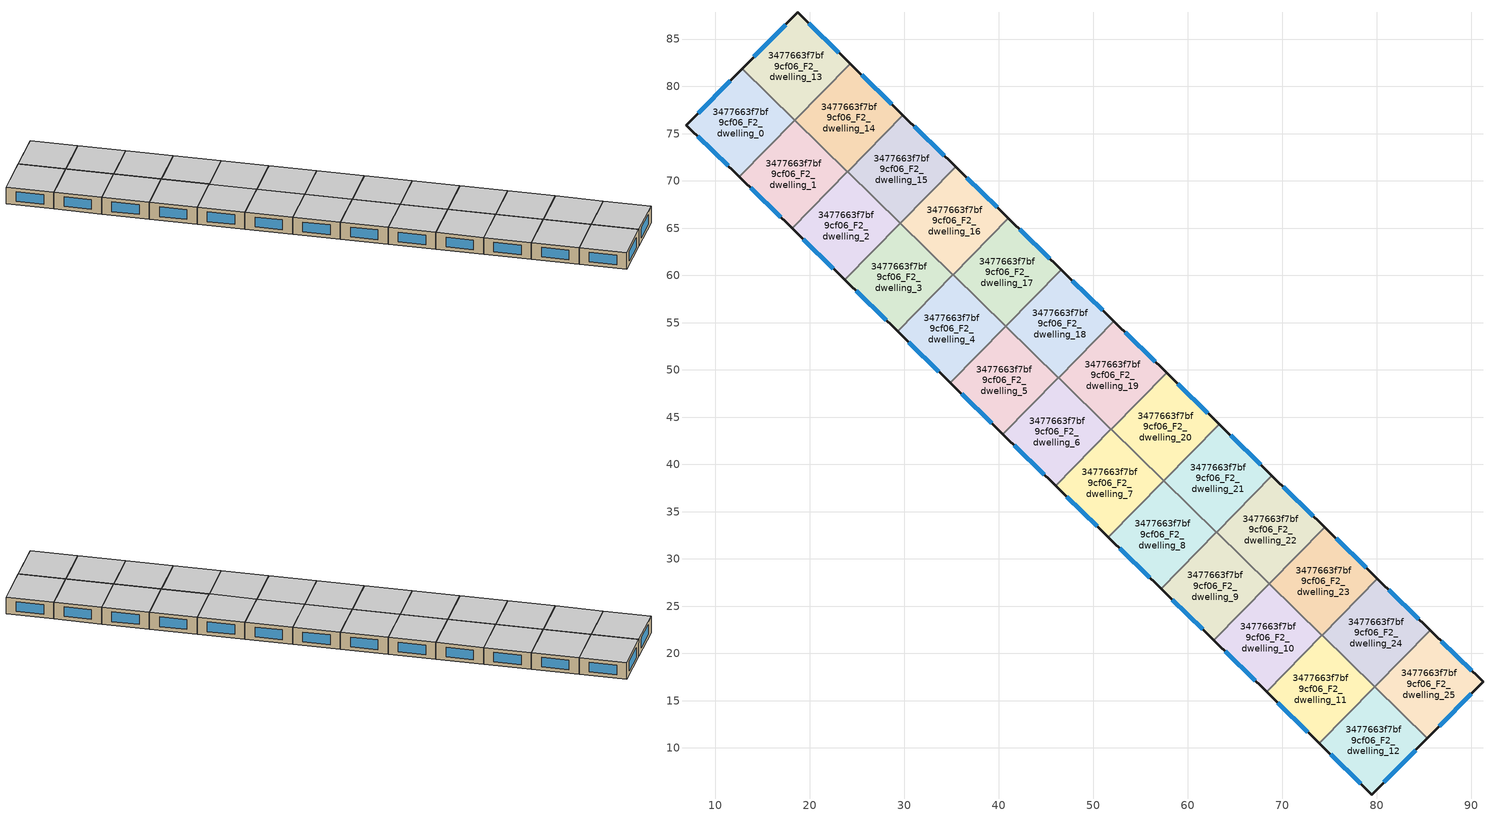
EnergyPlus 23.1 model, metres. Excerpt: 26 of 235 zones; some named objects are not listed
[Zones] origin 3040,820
3477663f7bf9cf06_F2_dwelling_0
 floor to 3477663f7bf9cf06_F1_dwelling_0 (EU_floor_Construction): 18.42,76.42 12.57,70.42 6.98,75.88 12.86,81.85 z6
 wall outside (EU_wall_Construction): 12.86,81.85 6.98,75.88 12.57,70.42 z6:9
 wall to 3477663f7bf9cf06_F2_dwelling_1 (EU_wall_Construction): 12.57,70.42 18.42,76.42 z6:9
 wall to 3477663f7bf9cf06_F2_dwelling_13 (EU_wall_Construction): 18.42,76.42 12.86,81.85 z6:9
 window (EU_Window_Construction): 8.18,74.71 11.37,71.59 / 11.6,80.57 8.24,77.16 z6.64:8.36
 ceiling to 3477663f7bf9cf06_F3_dwelling_0 (EU_floor_Construction): 12.57,70.42 18.42,76.42 12.86,81.85 6.98,75.88 z9
3477663f7bf9cf06_F2_dwelling_1
 floor to 3477663f7bf9cf06_F1_dwelling_1 (EU_floor_Construction): 24,70.97 18.15,64.97 12.57,70.42 18.42,76.42 z6
 wall outside (EU_wall_Construction): 12.57,70.42 18.15,64.97 z6:9
 wall to 3477663f7bf9cf06_F2_dwelling_2 (EU_wall_Construction): 18.15,64.97 24,70.97 z6:9
 wall to 3477663f7bf9cf06_F2_dwelling_14 (EU_wall_Construction): 24,70.97 18.45,76.39 z6:9
 wall to 3477663f7bf9cf06_F2_dwelling_13 (EU_wall_Construction): 18.45,76.39 18.42,76.42 z6:9
 window (EU_Window_Construction): 13.76,69.26 16.95,66.14 z6.64:8.36
 ceiling to 3477663f7bf9cf06_F3_dwelling_1 (EU_floor_Construction): 18.15,64.97 24,70.97 18.42,76.42 12.57,70.42 z9
3477663f7bf9cf06_F2_dwelling_10
 floor to 3477663f7bf9cf06_F1_dwelling_10 (EU_floor_Construction): 74.21,21.94 68.35,15.95 62.77,21.4 68.63,27.39 z6
 wall outside (EU_wall_Construction): 62.77,21.4 68.35,15.95 z6:9
 wall to 3477663f7bf9cf06_F2_dwelling_11 (EU_wall_Construction): 68.35,15.95 74.21,21.94 z6:9
 wall to 3477663f7bf9cf06_F2_dwelling_9 (EU_wall_Construction): 68.63,27.39 62.77,21.4 z6:9
 wall to 3477663f7bf9cf06_F2_dwelling_23 (EU_wall_Construction): 74.21,21.94 68.65,27.37 z6:9
 wall to 3477663f7bf9cf06_F2_dwelling_22 (EU_wall_Construction): 68.65,27.37 68.63,27.39 z6:9
 window (EU_Window_Construction): 63.97,20.23 67.16,17.11 z6.64:8.36
 ceiling to 3477663f7bf9cf06_F3_dwelling_10 (EU_floor_Construction): 68.35,15.95 74.21,21.94 68.63,27.39 62.77,21.4 z9
3477663f7bf9cf06_F2_dwelling_11
 floor to 3477663f7bf9cf06_F1_dwelling_11 (EU_floor_Construction): 79.78,16.5 73.93,10.5 68.35,15.95 74.21,21.94 z6
 wall outside (EU_wall_Construction): 68.35,15.95 73.93,10.5 z6:9
 wall to 3477663f7bf9cf06_F2_dwelling_12 (EU_wall_Construction): 73.93,10.5 79.78,16.5 z6:9
 wall to 3477663f7bf9cf06_F2_dwelling_24 (EU_wall_Construction): 79.78,16.5 74.23,21.92 z6:9
 wall to 3477663f7bf9cf06_F2_dwelling_23 (EU_wall_Construction): 74.23,21.92 74.21,21.94 z6:9
 window (EU_Window_Construction): 69.55,14.78 72.73,11.67 z6.64:8.36
 ceiling to 3477663f7bf9cf06_F3_dwelling_11 (EU_floor_Construction): 73.93,10.5 79.78,16.5 74.21,21.94 68.35,15.95 z9
3477663f7bf9cf06_F2_dwelling_12
 floor to 3477663f7bf9cf06_F1_dwelling_12 (EU_floor_Construction): 85.37,11.04 79.49,5.07 73.93,10.5 79.78,16.5 z6
 wall outside (EU_wall_Construction): 73.93,10.5 79.49,5.07 85.37,11.04 z6:9
 wall to 3477663f7bf9cf06_F2_dwelling_25 (EU_wall_Construction): 85.37,11.04 79.81,16.47 z6:9
 wall to 3477663f7bf9cf06_F2_dwelling_24 (EU_wall_Construction): 79.81,16.47 79.78,16.5 z6:9
 window (EU_Window_Construction): 80.75,6.34 84.11,9.76 / 75.12,9.34 78.3,6.23 z6.64:8.36
 ceiling to 3477663f7bf9cf06_F3_dwelling_12 (EU_floor_Construction): 79.49,5.07 85.37,11.04 79.78,16.5 73.93,10.5 z9
3477663f7bf9cf06_F2_dwelling_13
 floor to 3477663f7bf9cf06_F1_dwelling_13 (EU_floor_Construction): 24.3,82.39 18.45,76.39 12.86,81.85 18.74,87.82 z6
 wall outside (EU_wall_Construction): 24.3,82.39 18.74,87.82 12.86,81.85 z6:9
 wall to 3477663f7bf9cf06_F2_dwelling_14 (EU_wall_Construction): 18.45,76.39 24.3,82.39 z6:9
 window (EU_Window_Construction): 17.48,86.54 14.12,83.13 / 23.11,83.55 19.93,86.66 z6.64:8.36
 ceiling to 3477663f7bf9cf06_F3_dwelling_13 (EU_floor_Construction): 18.45,76.39 24.3,82.39 18.74,87.82 12.86,81.85 z9
3477663f7bf9cf06_F2_dwelling_14
 floor to 3477663f7bf9cf06_F1_dwelling_14 (EU_floor_Construction): 29.88,76.94 24.03,70.95 18.45,76.39 24.3,82.39 z6
 wall outside (EU_wall_Construction): 29.88,76.94 24.3,82.39 z6:9
 wall to 3477663f7bf9cf06_F2_dwelling_15 (EU_wall_Construction): 24.03,70.95 29.88,76.94 z6:9
 wall to 3477663f7bf9cf06_F2_dwelling_2 (EU_wall_Construction): 24,70.97 24.03,70.95 z6:9
 window (EU_Window_Construction): 28.69,78.11 25.5,81.22 z6.64:8.36
 ceiling to 3477663f7bf9cf06_F3_dwelling_14 (EU_floor_Construction): 24.03,70.95 29.88,76.94 24.3,82.39 18.45,76.39 z9
3477663f7bf9cf06_F2_dwelling_15
 floor to 3477663f7bf9cf06_F1_dwelling_15 (EU_floor_Construction): 35.46,71.49 29.6,65.5 24.03,70.95 29.88,76.94 z6
 wall outside (EU_wall_Construction): 35.46,71.49 29.88,76.94 z6:9
 wall to 3477663f7bf9cf06_F2_dwelling_16 (EU_wall_Construction): 29.6,65.5 35.46,71.49 z6:9
 wall to 3477663f7bf9cf06_F2_dwelling_2 (EU_wall_Construction): 24.03,70.95 29.58,65.52 z6:9
 wall to 3477663f7bf9cf06_F2_dwelling_3 (EU_wall_Construction): 29.58,65.52 29.6,65.5 z6:9
 window (EU_Window_Construction): 34.26,72.66 31.08,75.77 z6.64:8.36
 ceiling to 3477663f7bf9cf06_F3_dwelling_15 (EU_floor_Construction): 29.6,65.5 35.46,71.49 29.88,76.94 24.03,70.95 z9
3477663f7bf9cf06_F2_dwelling_16
 floor to 3477663f7bf9cf06_F1_dwelling_16 (EU_floor_Construction): 41.04,66.04 35.18,60.05 29.6,65.5 35.46,71.49 z6
 wall outside (EU_wall_Construction): 41.04,66.04 35.46,71.49 z6:9
 wall to 3477663f7bf9cf06_F2_dwelling_17 (EU_wall_Construction): 35.18,60.05 41.04,66.04 z6:9
 wall to 3477663f7bf9cf06_F2_dwelling_3 (EU_wall_Construction): 29.6,65.5 35.16,60.07 z6:9
 wall to 3477663f7bf9cf06_F2_dwelling_4 (EU_wall_Construction): 35.16,60.07 35.18,60.05 z6:9
 window (EU_Window_Construction): 39.84,67.21 36.65,70.33 z6.64:8.36
 ceiling to 3477663f7bf9cf06_F3_dwelling_16 (EU_floor_Construction): 35.18,60.05 41.04,66.04 35.46,71.49 29.6,65.5 z9
3477663f7bf9cf06_F2_dwelling_17
 floor to 3477663f7bf9cf06_F1_dwelling_17 (EU_floor_Construction): 46.61,60.6 40.76,54.6 35.18,60.05 41.04,66.04 z6
 wall outside (EU_wall_Construction): 46.61,60.6 41.04,66.04 z6:9
 wall to 3477663f7bf9cf06_F2_dwelling_18 (EU_wall_Construction): 40.76,54.6 46.61,60.6 z6:9
 wall to 3477663f7bf9cf06_F2_dwelling_4 (EU_wall_Construction): 35.18,60.05 40.74,54.63 z6:9
 wall to 3477663f7bf9cf06_F2_dwelling_5 (EU_wall_Construction): 40.74,54.63 40.76,54.6 z6:9
 window (EU_Window_Construction): 45.42,61.76 42.23,64.88 z6.64:8.36
 ceiling to 3477663f7bf9cf06_F3_dwelling_17 (EU_floor_Construction): 40.76,54.6 46.61,60.6 41.04,66.04 35.18,60.05 z9
3477663f7bf9cf06_F2_dwelling_18
 floor to 3477663f7bf9cf06_F1_dwelling_18 (EU_floor_Construction): 52.19,55.15 46.34,49.16 40.76,54.6 46.61,60.6 z6
 wall outside (EU_wall_Construction): 52.19,55.15 46.61,60.6 z6:9
 wall to 3477663f7bf9cf06_F2_dwelling_19 (EU_wall_Construction): 46.34,49.16 52.19,55.15 z6:9
 wall to 3477663f7bf9cf06_F2_dwelling_5 (EU_wall_Construction): 40.76,54.6 46.32,49.18 z6:9
 wall to 3477663f7bf9cf06_F2_dwelling_6 (EU_wall_Construction): 46.32,49.18 46.34,49.16 z6:9
 window (EU_Window_Construction): 51,56.32 47.81,59.43 z6.64:8.36
 ceiling to 3477663f7bf9cf06_F3_dwelling_18 (EU_floor_Construction): 46.34,49.16 52.19,55.15 46.61,60.6 40.76,54.6 z9
3477663f7bf9cf06_F2_dwelling_19
 floor to 3477663f7bf9cf06_F1_dwelling_19 (EU_floor_Construction): 57.77,49.7 51.92,43.71 46.34,49.16 52.19,55.15 z6
 wall outside (EU_wall_Construction): 57.77,49.7 52.19,55.15 z6:9
 wall to 3477663f7bf9cf06_F2_dwelling_20 (EU_wall_Construction): 51.92,43.71 57.77,49.7 z6:9
 wall to 3477663f7bf9cf06_F2_dwelling_6 (EU_wall_Construction): 46.34,49.16 51.89,43.73 z6:9
 wall to 3477663f7bf9cf06_F2_dwelling_7 (EU_wall_Construction): 51.89,43.73 51.92,43.71 z6:9
 window (EU_Window_Construction): 56.58,50.87 53.39,53.98 z6.64:8.36
 ceiling to 3477663f7bf9cf06_F3_dwelling_19 (EU_floor_Construction): 51.92,43.71 57.77,49.7 52.19,55.15 46.34,49.16 z9
3477663f7bf9cf06_F2_dwelling_2
 floor to 3477663f7bf9cf06_F1_dwelling_2 (EU_floor_Construction): 29.58,65.52 23.73,59.53 18.15,64.97 24,70.97 z6
 wall outside (EU_wall_Construction): 18.15,64.97 23.73,59.53 z6:9
 wall to 3477663f7bf9cf06_F2_dwelling_3 (EU_wall_Construction): 23.73,59.53 29.58,65.52 z6:9
 window (EU_Window_Construction): 19.34,63.81 22.53,60.69 z6.64:8.36
 ceiling to 3477663f7bf9cf06_F3_dwelling_2 (EU_floor_Construction): 23.73,59.53 29.58,65.52 24,70.97 18.15,64.97 z9
3477663f7bf9cf06_F2_dwelling_20
 floor to 3477663f7bf9cf06_F1_dwelling_20 (EU_floor_Construction): 63.35,44.26 57.5,38.26 51.92,43.71 57.77,49.7 z6
 wall outside (EU_wall_Construction): 63.35,44.26 57.77,49.7 z6:9
 wall to 3477663f7bf9cf06_F2_dwelling_21 (EU_wall_Construction): 57.5,38.26 63.35,44.26 z6:9
 wall to 3477663f7bf9cf06_F2_dwelling_7 (EU_wall_Construction): 51.92,43.71 57.47,38.29 z6:9
 wall to 3477663f7bf9cf06_F2_dwelling_8 (EU_wall_Construction): 57.47,38.29 57.5,38.26 z6:9
 window (EU_Window_Construction): 62.16,45.42 58.97,48.54 z6.64:8.36
 ceiling to 3477663f7bf9cf06_F3_dwelling_20 (EU_floor_Construction): 57.5,38.26 63.35,44.26 57.77,49.7 51.92,43.71 z9
3477663f7bf9cf06_F2_dwelling_21
 floor to 3477663f7bf9cf06_F1_dwelling_21 (EU_floor_Construction): 68.93,38.81 63.07,32.81 57.5,38.26 63.35,44.26 z6
 wall outside (EU_wall_Construction): 68.93,38.81 63.35,44.26 z6:9
 wall to 3477663f7bf9cf06_F2_dwelling_22 (EU_wall_Construction): 63.07,32.81 68.93,38.81 z6:9
 wall to 3477663f7bf9cf06_F2_dwelling_8 (EU_wall_Construction): 57.5,38.26 63.05,32.84 z6:9
 wall to 3477663f7bf9cf06_F2_dwelling_9 (EU_wall_Construction): 63.05,32.84 63.07,32.81 z6:9
 window (EU_Window_Construction): 67.73,39.97 64.54,43.09 z6.64:8.36
 ceiling to 3477663f7bf9cf06_F3_dwelling_21 (EU_floor_Construction): 63.07,32.81 68.93,38.81 63.35,44.26 57.5,38.26 z9
3477663f7bf9cf06_F2_dwelling_22
 floor to 3477663f7bf9cf06_F1_dwelling_22 (EU_floor_Construction): 74.51,33.36 68.65,27.37 63.07,32.81 68.93,38.81 z6
 wall outside (EU_wall_Construction): 74.51,33.36 68.93,38.81 z6:9
 wall to 3477663f7bf9cf06_F2_dwelling_23 (EU_wall_Construction): 68.65,27.37 74.51,33.36 z6:9
 wall to 3477663f7bf9cf06_F2_dwelling_9 (EU_wall_Construction): 63.07,32.81 68.63,27.39 z6:9
 window (EU_Window_Construction): 73.31,34.53 70.12,37.64 z6.64:8.36
 ceiling to 3477663f7bf9cf06_F3_dwelling_22 (EU_floor_Construction): 68.65,27.37 74.51,33.36 68.93,38.81 63.07,32.81 z9
3477663f7bf9cf06_F2_dwelling_23
 floor to 3477663f7bf9cf06_F1_dwelling_23 (EU_floor_Construction): 80.08,27.91 74.23,21.92 68.65,27.37 74.51,33.36 z6
 wall outside (EU_wall_Construction): 80.08,27.91 74.51,33.36 z6:9
 wall to 3477663f7bf9cf06_F2_dwelling_24 (EU_wall_Construction): 74.23,21.92 80.08,27.91 z6:9
 window (EU_Window_Construction): 78.89,29.08 75.7,32.19 z6.64:8.36
 ceiling to 3477663f7bf9cf06_F3_dwelling_23 (EU_floor_Construction): 74.23,21.92 80.08,27.91 74.51,33.36 68.65,27.37 z9
3477663f7bf9cf06_F2_dwelling_24
 floor to 3477663f7bf9cf06_F1_dwelling_24 (EU_floor_Construction): 85.66,22.47 79.81,16.47 74.23,21.92 80.08,27.91 z6
 wall outside (EU_wall_Construction): 85.66,22.47 80.08,27.91 z6:9
 wall to 3477663f7bf9cf06_F2_dwelling_25 (EU_wall_Construction): 79.81,16.47 85.66,22.47 z6:9
 window (EU_Window_Construction): 84.47,23.63 81.28,26.75 z6.64:8.36
 ceiling to 3477663f7bf9cf06_F3_dwelling_24 (EU_floor_Construction): 79.81,16.47 85.66,22.47 80.08,27.91 74.23,21.92 z9
3477663f7bf9cf06_F2_dwelling_25
 floor to 3477663f7bf9cf06_F1_dwelling_25 (EU_floor_Construction): 91.25,17.01 85.37,11.04 79.81,16.47 85.66,22.47 z6
 wall outside (EU_wall_Construction): 85.37,11.04 91.25,17.01 85.66,22.47 z6:9
 window (EU_Window_Construction): 86.63,12.32 89.99,15.73 / 90.06,18.18 86.86,21.3 z6.64:8.36
 ceiling to 3477663f7bf9cf06_F3_dwelling_25 (EU_floor_Construction): 85.37,11.04 91.25,17.01 85.66,22.47 79.81,16.47 z9
3477663f7bf9cf06_F2_dwelling_3
 floor to 3477663f7bf9cf06_F1_dwelling_3 (EU_floor_Construction): 35.16,60.08 29.3,54.08 23.73,59.53 29.58,65.52 z6
 wall outside (EU_wall_Construction): 23.73,59.53 29.3,54.08 z6:9
 wall to 3477663f7bf9cf06_F2_dwelling_4 (EU_wall_Construction): 29.3,54.08 35.16,60.08 z6:9
 window (EU_Window_Construction): 24.92,58.36 28.11,55.25 z6.64:8.36
 ceiling to 3477663f7bf9cf06_F3_dwelling_3 (EU_floor_Construction): 29.3,54.08 35.16,60.08 29.58,65.52 23.73,59.53 z9
3477663f7bf9cf06_F2_dwelling_4
 floor to 3477663f7bf9cf06_F1_dwelling_4 (EU_floor_Construction): 40.74,54.63 34.88,48.63 29.3,54.08 35.16,60.08 z6
 wall outside (EU_wall_Construction): 29.3,54.08 34.88,48.63 z6:9
 wall to 3477663f7bf9cf06_F2_dwelling_5 (EU_wall_Construction): 34.88,48.63 40.74,54.63 z6:9
 window (EU_Window_Construction): 30.5,52.91 33.69,49.8 z6.64:8.36
 ceiling to 3477663f7bf9cf06_F3_dwelling_4 (EU_floor_Construction): 34.88,48.63 40.74,54.63 35.16,60.08 29.3,54.08 z9
3477663f7bf9cf06_F2_dwelling_5
 floor to 3477663f7bf9cf06_F1_dwelling_5 (EU_floor_Construction): 46.32,49.18 40.46,43.18 34.88,48.63 40.74,54.63 z6
 wall outside (EU_wall_Construction): 34.88,48.63 40.46,43.18 z6:9
 wall to 3477663f7bf9cf06_F2_dwelling_6 (EU_wall_Construction): 40.46,43.18 46.32,49.18 z6:9
 window (EU_Window_Construction): 36.08,47.47 39.27,44.35 z6.64:8.36
 ceiling to 3477663f7bf9cf06_F3_dwelling_5 (EU_floor_Construction): 40.46,43.18 46.32,49.18 40.74,54.63 34.88,48.63 z9
3477663f7bf9cf06_F2_dwelling_6
 floor to 3477663f7bf9cf06_F1_dwelling_6 (EU_floor_Construction): 51.89,43.73 46.04,37.74 40.46,43.18 46.32,49.18 z6
 wall outside (EU_wall_Construction): 40.46,43.18 46.04,37.74 z6:9
 wall to 3477663f7bf9cf06_F2_dwelling_7 (EU_wall_Construction): 46.04,37.74 51.89,43.73 z6:9
 window (EU_Window_Construction): 41.65,42.02 44.84,38.9 z6.64:8.36
 ceiling to 3477663f7bf9cf06_F3_dwelling_6 (EU_floor_Construction): 46.04,37.74 51.89,43.73 46.32,49.18 40.46,43.18 z9
3477663f7bf9cf06_F2_dwelling_7
 floor to 3477663f7bf9cf06_F1_dwelling_7 (EU_floor_Construction): 57.47,38.29 51.62,32.29 46.04,37.74 51.89,43.73 z6
 wall outside (EU_wall_Construction): 46.04,37.74 51.62,32.29 z6:9
 wall to 3477663f7bf9cf06_F2_dwelling_8 (EU_wall_Construction): 51.62,32.29 57.47,38.29 z6:9
 window (EU_Window_Construction): 47.23,36.57 50.42,33.46 z6.64:8.36
 ceiling to 3477663f7bf9cf06_F3_dwelling_7 (EU_floor_Construction): 51.62,32.29 57.47,38.29 51.89,43.73 46.04,37.74 z9
3477663f7bf9cf06_F2_dwelling_8
 floor to 3477663f7bf9cf06_F1_dwelling_8 (EU_floor_Construction): 63.05,32.84 57.2,26.84 51.62,32.29 57.47,38.29 z6
 wall outside (EU_wall_Construction): 51.62,32.29 57.2,26.84 z6:9
 wall to 3477663f7bf9cf06_F2_dwelling_9 (EU_wall_Construction): 57.2,26.84 63.05,32.84 z6:9
 window (EU_Window_Construction): 52.81,31.12 56,28.01 z6.64:8.36
 ceiling to 3477663f7bf9cf06_F3_dwelling_8 (EU_floor_Construction): 57.2,26.84 63.05,32.84 57.47,38.29 51.62,32.29 z9
3477663f7bf9cf06_F2_dwelling_9
 floor to 3477663f7bf9cf06_F1_dwelling_9 (EU_floor_Construction): 68.63,27.39 62.77,21.4 57.2,26.84 63.05,32.84 z6
 wall outside (EU_wall_Construction): 57.2,26.84 62.77,21.4 z6:9
 window (EU_Window_Construction): 58.39,25.68 61.58,22.56 z6.64:8.36
 ceiling to 3477663f7bf9cf06_F3_dwelling_9 (EU_floor_Construction): 62.77,21.4 68.63,27.39 63.05,32.84 57.2,26.84 z9
[Building]
EU S2 Campaign: North Axis=0; Terrain=City; Solar Distribution=FullExterior
[Site:Location]
Yerevan-Zvartnots.Intl.AP: Latitude=40.15; Longitude=44.383; Time Zone=4; Elevation=854
[SizingPeriod:WeatherFileDays]
AnnualSizingPeriod: Begin Month=1; Begin Day of Month=1; End Month=12; End Day of Month=31; Day of Week for Start Day=Monday; Use Weather File Daylight Saving Period=No; Use Weather File Rain and Snow Indicators=No
[MATERIAL]
EU_InternalMass_Material: Roughness=MediumRough; Thickness=0.1; Conductivity=1; Density=1800; Specific Heat=900; Thermal Absorptance=0.9; Solar Absorptance=0.7; Visible Absorptance=0.7
[MATERIAL:NOMASS] Roughness=MediumRough; Thermal Absorptance=0.9; Solar Absorptance=0.7; Visible Absorptance=0.7
Name | Thermal Resistance
EU_wall_NoMass | 1.05043
EU_floor_NoMass | 0.478065
[WINDOWMATERIAL:SIMPLEGLAZINGSYSTEM]
EU_Window_SimpleGlazing: UFactor=2.5566; Solar Heat Gain Coefficient=0.75; Visible Transmittance=0.75
[CONSTRUCTION]
EU_wall_Construction: EU_wall_NoMass
EU_floor_Construction: EU_floor_NoMass
EU_Window_Construction: EU_Window_SimpleGlazing
EU_InternalMass_Construction: EU_InternalMass_Material
[ZONE] Type=1; Multiplier=1; Ceiling Height=autocalculate; Floor Area=autocalculate; Part of Total Floor Area=Yes
Name | Volume
3477663f7bf9cf06_F2_dwelling_0 | 195.994
3477663f7bf9cf06_F2_dwelling_1; 3477663f7bf9cf06_F2_dwelling_14; 3477663f7bf9cf06_F2_dwelling_16; 3477663f7bf9cf06_F2_dwelling_17; 3477663f7bf9cf06_F2_dwelling_19; 3477663f7bf9cf06_F2_dwelling_20; 3477663f7bf9cf06_F2_dwelling_21; 3477663f7bf9cf06_F2_dwelling_22; 3477663f7bf9cf06_F2_dwelling_23; 3477663f7bf9cf06_F2_dwelling_24; 3477663f7bf9cf06_F2_dwelling_3; 3477663f7bf9cf06_F2_dwelling_9 | 195.981
3477663f7bf9cf06_F2_dwelling_10; 3477663f7bf9cf06_F2_dwelling_11; 3477663f7bf9cf06_F2_dwelling_6; 3477663f7bf9cf06_F2_dwelling_7 | 195.998
3477663f7bf9cf06_F2_dwelling_12 | 195.992
3477663f7bf9cf06_F2_dwelling_13 | 195.993
3477663f7bf9cf06_F2_dwelling_15 | 195.964
3477663f7bf9cf06_F2_dwelling_18 | 195.999
3477663f7bf9cf06_F2_dwelling_2; 3477663f7bf9cf06_F2_dwelling_8 | 195.98
3477663f7bf9cf06_F2_dwelling_25 | 195.976
3477663f7bf9cf06_F2_dwelling_4 | 196.016
3477663f7bf9cf06_F2_dwelling_5 | 195.997
[INTERNALMASS] Construction=EU_InternalMass_Construction
Name | Zone or ZoneList | Surface Area
3477663f7bf9cf06_F2_dwelling_0_EU_InternalMass | 3477663f7bf9cf06_F2_dwelling_0 | 65.3311
3477663f7bf9cf06_F2_dwelling_1_EU_InternalMass | 3477663f7bf9cf06_F2_dwelling_1 | 65.327
3477663f7bf9cf06_F2_dwelling_2_EU_InternalMass | 3477663f7bf9cf06_F2_dwelling_2 | 65.3268
3477663f7bf9cf06_F2_dwelling_3_EU_InternalMass | 3477663f7bf9cf06_F2_dwelling_3 | 65.3268
3477663f7bf9cf06_F2_dwelling_4_EU_InternalMass | 3477663f7bf9cf06_F2_dwelling_4 | 65.3384
3477663f7bf9cf06_F2_dwelling_5_EU_InternalMass | 3477663f7bf9cf06_F2_dwelling_5 | 65.3323
3477663f7bf9cf06_F2_dwelling_6_EU_InternalMass | 3477663f7bf9cf06_F2_dwelling_6 | 65.3326
3477663f7bf9cf06_F2_dwelling_7_EU_InternalMass | 3477663f7bf9cf06_F2_dwelling_7 | 65.3327
3477663f7bf9cf06_F2_dwelling_8_EU_InternalMass | 3477663f7bf9cf06_F2_dwelling_8 | 65.3268
3477663f7bf9cf06_F2_dwelling_9_EU_InternalMass | 3477663f7bf9cf06_F2_dwelling_9 | 65.3268
3477663f7bf9cf06_F2_dwelling_10_EU_InternalMass | 3477663f7bf9cf06_F2_dwelling_10 | 65.3327
3477663f7bf9cf06_F2_dwelling_11_EU_InternalMass | 3477663f7bf9cf06_F2_dwelling_11 | 65.3326
3477663f7bf9cf06_F2_dwelling_12_EU_InternalMass | 3477663f7bf9cf06_F2_dwelling_12 | 65.3307
3477663f7bf9cf06_F2_dwelling_13_EU_InternalMass | 3477663f7bf9cf06_F2_dwelling_13 | 65.3311
3477663f7bf9cf06_F2_dwelling_14_EU_InternalMass | 3477663f7bf9cf06_F2_dwelling_14 | 65.327
3477663f7bf9cf06_F2_dwelling_15_EU_InternalMass | 3477663f7bf9cf06_F2_dwelling_15 | 65.3213
3477663f7bf9cf06_F2_dwelling_16_EU_InternalMass | 3477663f7bf9cf06_F2_dwelling_16 | 65.327
3477663f7bf9cf06_F2_dwelling_17_EU_InternalMass | 3477663f7bf9cf06_F2_dwelling_17 | 65.3268
3477663f7bf9cf06_F2_dwelling_18_EU_InternalMass | 3477663f7bf9cf06_F2_dwelling_18 | 65.333
3477663f7bf9cf06_F2_dwelling_19_EU_InternalMass | 3477663f7bf9cf06_F2_dwelling_19 | 65.327
3477663f7bf9cf06_F2_dwelling_20_EU_InternalMass | 3477663f7bf9cf06_F2_dwelling_20 | 65.3268
3477663f7bf9cf06_F2_dwelling_21_EU_InternalMass | 3477663f7bf9cf06_F2_dwelling_21 | 65.327
3477663f7bf9cf06_F2_dwelling_22_EU_InternalMass | 3477663f7bf9cf06_F2_dwelling_22 | 65.327
3477663f7bf9cf06_F2_dwelling_23_EU_InternalMass | 3477663f7bf9cf06_F2_dwelling_23 | 65.3268
3477663f7bf9cf06_F2_dwelling_24_EU_InternalMass | 3477663f7bf9cf06_F2_dwelling_24 | 65.327
3477663f7bf9cf06_F2_dwelling_25_EU_InternalMass | 3477663f7bf9cf06_F2_dwelling_25 | 65.3254
[OTHEREQUIPMENT] Fuel Type=Electricity; Design Level Calculation Method=Watts/Area; Power per Zone Floor Area=1; Fraction Latent=0; Fraction Radiant=0; Fraction Lost=0; Carbon Dioxide Generation Rate=0; EndUse Subcategory=EU_Step8_InternalGains
Name | Zone or ZoneList or Space or SpaceList | Schedule
EU_Step8_InternalGain_3477663f7bf9cf06_F2_dwelling_0_f000 | 3477663f7bf9cf06_F2_dwelling_0 | EU_Step8_GainSchedule_3477663f7bf9cf06_F2_dwelling_0_f000
EU_Step8_InternalGain_3477663f7bf9cf06_F2_dwelling_1_f000 | 3477663f7bf9cf06_F2_dwelling_1 | EU_Step8_GainSchedule_3477663f7bf9cf06_F2_dwelling_1_f000
EU_Step8_InternalGain_3477663f7bf9cf06_F2_dwelling_2_f000 | 3477663f7bf9cf06_F2_dwelling_2 | EU_Step8_GainSchedule_3477663f7bf9cf06_F2_dwelling_2_f000
EU_Step8_InternalGain_3477663f7bf9cf06_F2_dwelling_3_f000 | 3477663f7bf9cf06_F2_dwelling_3 | EU_Step8_GainSchedule_3477663f7bf9cf06_F2_dwelling_3_f000
EU_Step8_InternalGain_3477663f7bf9cf06_F2_dwelling_4_f000 | 3477663f7bf9cf06_F2_dwelling_4 | EU_Step8_GainSchedule_3477663f7bf9cf06_F2_dwelling_4_f000
EU_Step8_InternalGain_3477663f7bf9cf06_F2_dwelling_5_f000 | 3477663f7bf9cf06_F2_dwelling_5 | EU_Step8_GainSchedule_3477663f7bf9cf06_F2_dwelling_5_f000
EU_Step8_InternalGain_3477663f7bf9cf06_F2_dwelling_6_f000 | 3477663f7bf9cf06_F2_dwelling_6 | EU_Step8_GainSchedule_3477663f7bf9cf06_F2_dwelling_6_f000
EU_Step8_InternalGain_3477663f7bf9cf06_F2_dwelling_7_f000 | 3477663f7bf9cf06_F2_dwelling_7 | EU_Step8_GainSchedule_3477663f7bf9cf06_F2_dwelling_7_f000
EU_Step8_InternalGain_3477663f7bf9cf06_F2_dwelling_8_f000 | 3477663f7bf9cf06_F2_dwelling_8 | EU_Step8_GainSchedule_3477663f7bf9cf06_F2_dwelling_8_f000
EU_Step8_InternalGain_3477663f7bf9cf06_F2_dwelling_9_f000 | 3477663f7bf9cf06_F2_dwelling_9 | EU_Step8_GainSchedule_3477663f7bf9cf06_F2_dwelling_9_f000
EU_Step8_InternalGain_3477663f7bf9cf06_F2_dwelling_10_f000 | 3477663f7bf9cf06_F2_dwelling_10 | EU_Step8_GainSchedule_3477663f7bf9cf06_F2_dwelling_10_f000
EU_Step8_InternalGain_3477663f7bf9cf06_F2_dwelling_11_f000 | 3477663f7bf9cf06_F2_dwelling_11 | EU_Step8_GainSchedule_3477663f7bf9cf06_F2_dwelling_11_f000
EU_Step8_InternalGain_3477663f7bf9cf06_F2_dwelling_12_f000 | 3477663f7bf9cf06_F2_dwelling_12 | EU_Step8_GainSchedule_3477663f7bf9cf06_F2_dwelling_12_f000
EU_Step8_InternalGain_3477663f7bf9cf06_F2_dwelling_13_f000 | 3477663f7bf9cf06_F2_dwelling_13 | EU_Step8_GainSchedule_3477663f7bf9cf06_F2_dwelling_13_f000
EU_Step8_InternalGain_3477663f7bf9cf06_F2_dwelling_14_f000 | 3477663f7bf9cf06_F2_dwelling_14 | EU_Step8_GainSchedule_3477663f7bf9cf06_F2_dwelling_14_f000
EU_Step8_InternalGain_3477663f7bf9cf06_F2_dwelling_15_f000 | 3477663f7bf9cf06_F2_dwelling_15 | EU_Step8_GainSchedule_3477663f7bf9cf06_F2_dwelling_15_f000
EU_Step8_InternalGain_3477663f7bf9cf06_F2_dwelling_16_f000 | 3477663f7bf9cf06_F2_dwelling_16 | EU_Step8_GainSchedule_3477663f7bf9cf06_F2_dwelling_16_f000
EU_Step8_InternalGain_3477663f7bf9cf06_F2_dwelling_17_f000 | 3477663f7bf9cf06_F2_dwelling_17 | EU_Step8_GainSchedule_3477663f7bf9cf06_F2_dwelling_17_f000
EU_Step8_InternalGain_3477663f7bf9cf06_F2_dwelling_18_f000 | 3477663f7bf9cf06_F2_dwelling_18 | EU_Step8_GainSchedule_3477663f7bf9cf06_F2_dwelling_18_f000
EU_Step8_InternalGain_3477663f7bf9cf06_F2_dwelling_19_f000 | 3477663f7bf9cf06_F2_dwelling_19 | EU_Step8_GainSchedule_3477663f7bf9cf06_F2_dwelling_19_f000
EU_Step8_InternalGain_3477663f7bf9cf06_F2_dwelling_20_f000 | 3477663f7bf9cf06_F2_dwelling_20 | EU_Step8_GainSchedule_3477663f7bf9cf06_F2_dwelling_20_f000
EU_Step8_InternalGain_3477663f7bf9cf06_F2_dwelling_21_f000 | 3477663f7bf9cf06_F2_dwelling_21 | EU_Step8_GainSchedule_3477663f7bf9cf06_F2_dwelling_21_f000
EU_Step8_InternalGain_3477663f7bf9cf06_F2_dwelling_22_f000 | 3477663f7bf9cf06_F2_dwelling_22 | EU_Step8_GainSchedule_3477663f7bf9cf06_F2_dwelling_22_f000
EU_Step8_InternalGain_3477663f7bf9cf06_F2_dwelling_23_f000 | 3477663f7bf9cf06_F2_dwelling_23 | EU_Step8_GainSchedule_3477663f7bf9cf06_F2_dwelling_23_f000
EU_Step8_InternalGain_3477663f7bf9cf06_F2_dwelling_24_f000 | 3477663f7bf9cf06_F2_dwelling_24 | EU_Step8_GainSchedule_3477663f7bf9cf06_F2_dwelling_24_f000
EU_Step8_InternalGain_3477663f7bf9cf06_F2_dwelling_25_f000 | 3477663f7bf9cf06_F2_dwelling_25 | EU_Step8_GainSchedule_3477663f7bf9cf06_F2_dwelling_25_f000
[ZONEVENTILATION:DESIGNFLOWRATE] Schedule=EU_AlwaysOn; Design Flow Rate Calculation Method=AirChanges/Hour; Air Changes per Hour=0.557805; Ventilation Type=Natural; Fan Pressure Rise=0; Fan Total Efficiency=1; Constant Term Coefficient=1; Temperature Term Coefficient=0; Velocity Term Coefficient=0; Velocity Squared Term Coefficient=0; Minimum Indoor Temperature=-100; Maximum Indoor Temperature=100; Delta Temperature=-100; Minimum Outdoor Temperature=-100; Maximum Outdoor Temperature=100; Maximum Wind Speed=40
Name | Zone or ZoneList or Space or SpaceList
EU_ConstantAir_3477663f7bf9cf06_F2_dwelling_0 | 3477663f7bf9cf06_F2_dwelling_0
EU_ConstantAir_3477663f7bf9cf06_F2_dwelling_1 | 3477663f7bf9cf06_F2_dwelling_1
EU_ConstantAir_3477663f7bf9cf06_F2_dwelling_2 | 3477663f7bf9cf06_F2_dwelling_2
EU_ConstantAir_3477663f7bf9cf06_F2_dwelling_3 | 3477663f7bf9cf06_F2_dwelling_3
EU_ConstantAir_3477663f7bf9cf06_F2_dwelling_4 | 3477663f7bf9cf06_F2_dwelling_4
EU_ConstantAir_3477663f7bf9cf06_F2_dwelling_5 | 3477663f7bf9cf06_F2_dwelling_5
EU_ConstantAir_3477663f7bf9cf06_F2_dwelling_6 | 3477663f7bf9cf06_F2_dwelling_6
EU_ConstantAir_3477663f7bf9cf06_F2_dwelling_7 | 3477663f7bf9cf06_F2_dwelling_7
EU_ConstantAir_3477663f7bf9cf06_F2_dwelling_8 | 3477663f7bf9cf06_F2_dwelling_8
EU_ConstantAir_3477663f7bf9cf06_F2_dwelling_9 | 3477663f7bf9cf06_F2_dwelling_9
EU_ConstantAir_3477663f7bf9cf06_F2_dwelling_10 | 3477663f7bf9cf06_F2_dwelling_10
EU_ConstantAir_3477663f7bf9cf06_F2_dwelling_11 | 3477663f7bf9cf06_F2_dwelling_11
EU_ConstantAir_3477663f7bf9cf06_F2_dwelling_12 | 3477663f7bf9cf06_F2_dwelling_12
EU_ConstantAir_3477663f7bf9cf06_F2_dwelling_13 | 3477663f7bf9cf06_F2_dwelling_13
EU_ConstantAir_3477663f7bf9cf06_F2_dwelling_14 | 3477663f7bf9cf06_F2_dwelling_14
EU_ConstantAir_3477663f7bf9cf06_F2_dwelling_15 | 3477663f7bf9cf06_F2_dwelling_15
EU_ConstantAir_3477663f7bf9cf06_F2_dwelling_16 | 3477663f7bf9cf06_F2_dwelling_16
EU_ConstantAir_3477663f7bf9cf06_F2_dwelling_17 | 3477663f7bf9cf06_F2_dwelling_17
EU_ConstantAir_3477663f7bf9cf06_F2_dwelling_18 | 3477663f7bf9cf06_F2_dwelling_18
EU_ConstantAir_3477663f7bf9cf06_F2_dwelling_19 | 3477663f7bf9cf06_F2_dwelling_19
EU_ConstantAir_3477663f7bf9cf06_F2_dwelling_20 | 3477663f7bf9cf06_F2_dwelling_20
EU_ConstantAir_3477663f7bf9cf06_F2_dwelling_21 | 3477663f7bf9cf06_F2_dwelling_21
EU_ConstantAir_3477663f7bf9cf06_F2_dwelling_22 | 3477663f7bf9cf06_F2_dwelling_22
EU_ConstantAir_3477663f7bf9cf06_F2_dwelling_23 | 3477663f7bf9cf06_F2_dwelling_23
EU_ConstantAir_3477663f7bf9cf06_F2_dwelling_24 | 3477663f7bf9cf06_F2_dwelling_24
EU_ConstantAir_3477663f7bf9cf06_F2_dwelling_25 | 3477663f7bf9cf06_F2_dwelling_25
[HVACTEMPLATE:THERMOSTAT] Constant Heating Setpoint=20; Constant Cooling Setpoint=50
EU_HeatOnly_3477663f7bf9cf06_F5_dwelling_2; EU_HeatOnly_3477663f7bf9cf06_F5_dwelling_3; EU_HeatOnly_3477663f7bf9cf06_F5_dwelling_4; EU_HeatOnly_3477663f7bf9cf06_F5_dwelling_5; EU_HeatOnly_3477663f7bf9cf06_F5_dwelling_6; EU_HeatOnly_3477663f7bf9cf06_F5_dwelling_7; EU_HeatOnly_3477663f7bf9cf06_F5_dwelling_8; EU_HeatOnly_3477663f7bf9cf06_F5_dwelling_9; EU_HeatOnly_3477663f7bf9cf06_F5_dwelling_10; EU_HeatOnly_3477663f7bf9cf06_F5_dwelling_11; EU_HeatOnly_3477663f7bf9cf06_F5_dwelling_12; EU_HeatOnly_3477663f7bf9cf06_F5_dwelling_13; EU_HeatOnly_3477663f7bf9cf06_F5_dwelling_14; EU_HeatOnly_3477663f7bf9cf06_F5_dwelling_15; EU_HeatOnly_3477663f7bf9cf06_F5_dwelling_16; EU_HeatOnly_3477663f7bf9cf06_F5_dwelling_17; EU_HeatOnly_3477663f7bf9cf06_F5_dwelling_18; EU_HeatOnly_3477663f7bf9cf06_F5_dwelling_19; EU_HeatOnly_3477663f7bf9cf06_F5_dwelling_20; EU_HeatOnly_3477663f7bf9cf06_F5_dwelling_21; EU_HeatOnly_3477663f7bf9cf06_F5_dwelling_22; EU_HeatOnly_3477663f7bf9cf06_F5_dwelling_23; EU_HeatOnly_3477663f7bf9cf06_F5_dwelling_24; EU_HeatOnly_3477663f7bf9cf06_F5_dwelling_25; EU_HeatOnly_3477663f7bf9cf06_F6_dwelling_0; EU_HeatOnly_3477663f7bf9cf06_F6_dwelling_1; EU_HeatOnly_3477663f7bf9cf06_F6_dwelling_2; EU_HeatOnly_3477663f7bf9cf06_F6_dwelling_3; EU_HeatOnly_3477663f7bf9cf06_F6_dwelling_4; EU_HeatOnly_3477663f7bf9cf06_F6_dwelling_5; EU_HeatOnly_3477663f7bf9cf06_F6_dwelling_6; EU_HeatOnly_3477663f7bf9cf06_F6_dwelling_7; EU_HeatOnly_3477663f7bf9cf06_F6_dwelling_8; EU_HeatOnly_3477663f7bf9cf06_F6_dwelling_9; EU_HeatOnly_3477663f7bf9cf06_F6_dwelling_10; EU_HeatOnly_3477663f7bf9cf06_F6_dwelling_11; EU_HeatOnly_3477663f7bf9cf06_F6_dwelling_12; EU_HeatOnly_3477663f7bf9cf06_F6_dwelling_13; EU_HeatOnly_3477663f7bf9cf06_F6_dwelling_14; EU_HeatOnly_3477663f7bf9cf06_F6_dwelling_15; EU_HeatOnly_3477663f7bf9cf06_F6_dwelling_16; EU_HeatOnly_3477663f7bf9cf06_F6_dwelling_17; EU_HeatOnly_3477663f7bf9cf06_F6_dwelling_18; EU_HeatOnly_3477663f7bf9cf06_F6_dwelling_19; EU_HeatOnly_3477663f7bf9cf06_F6_dwelling_20; EU_HeatOnly_3477663f7bf9cf06_F6_dwelling_21; EU_HeatOnly_3477663f7bf9cf06_F6_dwelling_22; EU_HeatOnly_3477663f7bf9cf06_F6_dwelling_23; EU_HeatOnly_3477663f7bf9cf06_F6_dwelling_24; EU_HeatOnly_3477663f7bf9cf06_F6_dwelling_25; EU_HeatOnly_3477663f7bf9cf06_F7_dwelling_0; EU_HeatOnly_3477663f7bf9cf06_F7_dwelling_1; EU_HeatOnly_3477663f7bf9cf06_F7_dwelling_2; EU_HeatOnly_3477663f7bf9cf06_F7_dwelling_3; EU_HeatOnly_3477663f7bf9cf06_F7_dwelling_4; EU_HeatOnly_3477663f7bf9cf06_F7_dwelling_5; EU_HeatOnly_3477663f7bf9cf06_F7_dwelling_6; EU_HeatOnly_3477663f7bf9cf06_F7_dwelling_7; EU_HeatOnly_3477663f7bf9cf06_F7_dwelling_8; EU_HeatOnly_3477663f7bf9cf06_F7_dwelling_9; EU_HeatOnly_3477663f7bf9cf06_F7_dwelling_10; EU_HeatOnly_3477663f7bf9cf06_F7_dwelling_11; EU_HeatOnly_3477663f7bf9cf06_F7_dwelling_12; EU_HeatOnly_3477663f7bf9cf06_F7_dwelling_13; EU_HeatOnly_3477663f7bf9cf06_F7_dwelling_14; EU_HeatOnly_3477663f7bf9cf06_F7_dwelling_15; EU_HeatOnly_3477663f7bf9cf06_F7_dwelling_16; EU_HeatOnly_3477663f7bf9cf06_F7_dwelling_17; EU_HeatOnly_3477663f7bf9cf06_F7_dwelling_18; EU_HeatOnly_3477663f7bf9cf06_F7_dwelling_19; EU_HeatOnly_3477663f7bf9cf06_F7_dwelling_20; EU_HeatOnly_3477663f7bf9cf06_F7_dwelling_21; EU_HeatOnly_3477663f7bf9cf06_F7_dwelling_22; EU_HeatOnly_3477663f7bf9cf06_F7_dwelling_23; EU_HeatOnly_3477663f7bf9cf06_F7_dwelling_24; EU_HeatOnly_3477663f7bf9cf06_F7_dwelling_25; EU_HeatOnly_3477663f7bf9cf06_F8_dwelling_0; EU_HeatOnly_3477663f7bf9cf06_F8_dwelling_1; EU_HeatOnly_3477663f7bf9cf06_F8_dwelling_2; EU_HeatOnly_3477663f7bf9cf06_F8_dwelling_3; EU_HeatOnly_3477663f7bf9cf06_F8_dwelling_4; EU_HeatOnly_3477663f7bf9cf06_F8_dwelling_5; EU_HeatOnly_3477663f7bf9cf06_F8_dwelling_6; EU_HeatOnly_3477663f7bf9cf06_F8_dwelling_7; EU_HeatOnly_3477663f7bf9cf06_F8_dwelling_8; EU_HeatOnly_3477663f7bf9cf06_F8_dwelling_9; EU_HeatOnly_3477663f7bf9cf06_F8_dwelling_10; EU_HeatOnly_3477663f7bf9cf06_F8_dwelling_11; EU_HeatOnly_3477663f7bf9cf06_F8_dwelling_12; EU_HeatOnly_3477663f7bf9cf06_F8_dwelling_13; EU_HeatOnly_3477663f7bf9cf06_F8_dwelling_14; EU_HeatOnly_3477663f7bf9cf06_F8_dwelling_15; EU_HeatOnly_3477663f7bf9cf06_F8_dwelling_16; EU_HeatOnly_3477663f7bf9cf06_F8_dwelling_17; EU_HeatOnly_3477663f7bf9cf06_F8_dwelling_18; EU_HeatOnly_3477663f7bf9cf06_F8_dwelling_19; EU_HeatOnly_3477663f7bf9cf06_F8_dwelling_20; EU_HeatOnly_3477663f7bf9cf06_F8_dwelling_21; EU_HeatOnly_3477663f7bf9cf06_F8_dwelling_22; EU_HeatOnly_3477663f7bf9cf06_F8_dwelling_23; EU_HeatOnly_3477663f7bf9cf06_F8_dwelling_24; EU_HeatOnly_3477663f7bf9cf06_F8_dwelling_25
[HVACTEMPLATE:ZONE:IDEALLOADSAIRSYSTEM] System Availability Schedule=EU_AlwaysOn; Maximum Heating Supply Air Temperature=50; Minimum Cooling Supply Air Temperature=13; Maximum Heating Supply Air Humidity Ratio=0.0156; Minimum Cooling Supply Air Humidity Ratio=0.0077; Heating Limit=NoLimit; Cooling Limit=NoLimit; Heating Availability Schedule=EU_AlwaysOn; Cooling Availability Schedule=EU_CoolingOff; Dehumidification Control Type=ConstantSensibleHeatRatio; Cooling Sensible Heat Ratio=0.7; Dehumidification Setpoint=60; Humidification Control Type=None; Humidification Setpoint=30; Outdoor Air Method=None; Outdoor Air Flow Rate per Person=0.00944; Outdoor Air Flow Rate per Zone Floor Area=0; Outdoor Air Flow Rate per Zone=0; Demand Controlled Ventilation Type=None; Outdoor Air Economizer Type=NoEconomizer; Heat Recovery Type=None; Sensible Heat Recovery Effectiveness=0.7; Latent Heat Recovery Effectiveness=0.65
Name | Template Thermostat
3477663f7bf9cf06_F2_dwelling_0 | EU_HeatOnly_3477663f7bf9cf06_F2_dwelling_0
3477663f7bf9cf06_F2_dwelling_1 | EU_HeatOnly_3477663f7bf9cf06_F2_dwelling_1
3477663f7bf9cf06_F2_dwelling_2 | EU_HeatOnly_3477663f7bf9cf06_F2_dwelling_2
3477663f7bf9cf06_F2_dwelling_3 | EU_HeatOnly_3477663f7bf9cf06_F2_dwelling_3
3477663f7bf9cf06_F2_dwelling_4 | EU_HeatOnly_3477663f7bf9cf06_F2_dwelling_4
3477663f7bf9cf06_F2_dwelling_5 | EU_HeatOnly_3477663f7bf9cf06_F2_dwelling_5
3477663f7bf9cf06_F2_dwelling_6 | EU_HeatOnly_3477663f7bf9cf06_F2_dwelling_6
3477663f7bf9cf06_F2_dwelling_7 | EU_HeatOnly_3477663f7bf9cf06_F2_dwelling_7
3477663f7bf9cf06_F2_dwelling_8 | EU_HeatOnly_3477663f7bf9cf06_F2_dwelling_8
3477663f7bf9cf06_F2_dwelling_9 | EU_HeatOnly_3477663f7bf9cf06_F2_dwelling_9
3477663f7bf9cf06_F2_dwelling_10 | EU_HeatOnly_3477663f7bf9cf06_F2_dwelling_10
3477663f7bf9cf06_F2_dwelling_11 | EU_HeatOnly_3477663f7bf9cf06_F2_dwelling_11
3477663f7bf9cf06_F2_dwelling_12 | EU_HeatOnly_3477663f7bf9cf06_F2_dwelling_12
3477663f7bf9cf06_F2_dwelling_13 | EU_HeatOnly_3477663f7bf9cf06_F2_dwelling_13
3477663f7bf9cf06_F2_dwelling_14 | EU_HeatOnly_3477663f7bf9cf06_F2_dwelling_14
3477663f7bf9cf06_F2_dwelling_15 | EU_HeatOnly_3477663f7bf9cf06_F2_dwelling_15
3477663f7bf9cf06_F2_dwelling_16 | EU_HeatOnly_3477663f7bf9cf06_F2_dwelling_16
3477663f7bf9cf06_F2_dwelling_17 | EU_HeatOnly_3477663f7bf9cf06_F2_dwelling_17
3477663f7bf9cf06_F2_dwelling_18 | EU_HeatOnly_3477663f7bf9cf06_F2_dwelling_18
3477663f7bf9cf06_F2_dwelling_19 | EU_HeatOnly_3477663f7bf9cf06_F2_dwelling_19
3477663f7bf9cf06_F2_dwelling_20 | EU_HeatOnly_3477663f7bf9cf06_F2_dwelling_20
3477663f7bf9cf06_F2_dwelling_21 | EU_HeatOnly_3477663f7bf9cf06_F2_dwelling_21
3477663f7bf9cf06_F2_dwelling_22 | EU_HeatOnly_3477663f7bf9cf06_F2_dwelling_22
3477663f7bf9cf06_F2_dwelling_23 | EU_HeatOnly_3477663f7bf9cf06_F2_dwelling_23
3477663f7bf9cf06_F2_dwelling_24 | EU_HeatOnly_3477663f7bf9cf06_F2_dwelling_24
3477663f7bf9cf06_F2_dwelling_25 | EU_HeatOnly_3477663f7bf9cf06_F2_dwelling_25
[SIZING:ZONE] Zone Cooling Design Supply Air Temperature Input Method=SupplyAirTemperature; Zone Cooling Design Supply Air Temperature=13; Zone Heating Design Supply Air Temperature Input Method=SupplyAirTemperature; Zone Heating Design Supply Air Temperature=50; Zone Cooling Design Supply Air Humidity Ratio=0.008; Zone Heating Design Supply Air Humidity Ratio=0.008; Cooling Design Air Flow Method=DesignDay; Cooling Design Air Flow Rate=0; Cooling Minimum Air Flow per Zone Floor Area=0.000762; Cooling Minimum Air Flow=0; Cooling Minimum Air Flow Fraction=0.2; Heating Design Air Flow Method=DesignDay; Heating Design Air Flow Rate=0; Heating Maximum Air Flow per Zone Floor Area=0.002032; Heating Maximum Air Flow=0.141576; Heating Maximum Air Flow Fraction=0.3; Account for Dedicated Outdoor Air System=No; Dedicated Outdoor Air System Control Strategy=NeutralSupplyAir; Dedicated Outdoor Air Low Setpoint Temperature for Design=autosize; Dedicated Outdoor Air High Setpoint Temperature for Design=autosize; Zone Load Sizing Method=Sensible Load Only No Latent Load; Zone Latent Cooling Design Supply Air Humidity Ratio Input Method=HumidityRatioDifference; Zone Cooling Design Supply Air Humidity Ratio Difference=0.005; Zone Latent Heating Design Supply Air Humidity Ratio Input Method=HumidityRatioDifference; Zone Humidification Design Supply Air Humidity Ratio Difference=0.005
3477663f7bf9cf06_F2_dwelling_0; 3477663f7bf9cf06_F2_dwelling_1; 3477663f7bf9cf06_F2_dwelling_2; 3477663f7bf9cf06_F2_dwelling_3; 3477663f7bf9cf06_F2_dwelling_4; 3477663f7bf9cf06_F2_dwelling_5; 3477663f7bf9cf06_F2_dwelling_6; 3477663f7bf9cf06_F2_dwelling_7; 3477663f7bf9cf06_F2_dwelling_8; 3477663f7bf9cf06_F2_dwelling_9; 3477663f7bf9cf06_F2_dwelling_10; 3477663f7bf9cf06_F2_dwelling_11; 3477663f7bf9cf06_F2_dwelling_12; 3477663f7bf9cf06_F2_dwelling_13; 3477663f7bf9cf06_F2_dwelling_14; 3477663f7bf9cf06_F2_dwelling_15; 3477663f7bf9cf06_F2_dwelling_16; 3477663f7bf9cf06_F2_dwelling_17; 3477663f7bf9cf06_F2_dwelling_18; 3477663f7bf9cf06_F2_dwelling_19; 3477663f7bf9cf06_F2_dwelling_20; 3477663f7bf9cf06_F2_dwelling_21; 3477663f7bf9cf06_F2_dwelling_22; 3477663f7bf9cf06_F2_dwelling_23; 3477663f7bf9cf06_F2_dwelling_24; 3477663f7bf9cf06_F2_dwelling_25
[SCHEDULE:CONSTANT]
Name | Hourly Value
EU_AlwaysOn | 1
EU_CoolingOff | 0
[SCHEDULE:FILE] Column Number=1; Rows to Skip at Top=0; Number of Hours of Data=8760; Column Separator=Comma; Interpolate to Timestep=No; Minutes per Item=60; Adjust Schedule for Daylight Savings=Yes
Name | File
EU_Step8_GainSchedule_3477663f7bf9cf06_F2_dwelling_0_f000 | ../../schedules/3477663f7bf9cf06/3477663f7bf9cf06_F2_dwelling_0_f000_gain.csv
EU_Step8_GainSchedule_3477663f7bf9cf06_F2_dwelling_1_f000 | ../../schedules/3477663f7bf9cf06/3477663f7bf9cf06_F2_dwelling_1_f000_gain.csv
EU_Step8_GainSchedule_3477663f7bf9cf06_F2_dwelling_2_f000 | ../../schedules/3477663f7bf9cf06/3477663f7bf9cf06_F2_dwelling_2_f000_gain.csv
EU_Step8_GainSchedule_3477663f7bf9cf06_F2_dwelling_3_f000 | ../../schedules/3477663f7bf9cf06/3477663f7bf9cf06_F2_dwelling_3_f000_gain.csv
EU_Step8_GainSchedule_3477663f7bf9cf06_F2_dwelling_4_f000 | ../../schedules/3477663f7bf9cf06/3477663f7bf9cf06_F2_dwelling_4_f000_gain.csv
EU_Step8_GainSchedule_3477663f7bf9cf06_F2_dwelling_5_f000 | ../../schedules/3477663f7bf9cf06/3477663f7bf9cf06_F2_dwelling_5_f000_gain.csv
EU_Step8_GainSchedule_3477663f7bf9cf06_F2_dwelling_6_f000 | ../../schedules/3477663f7bf9cf06/3477663f7bf9cf06_F2_dwelling_6_f000_gain.csv
EU_Step8_GainSchedule_3477663f7bf9cf06_F2_dwelling_7_f000 | ../../schedules/3477663f7bf9cf06/3477663f7bf9cf06_F2_dwelling_7_f000_gain.csv
EU_Step8_GainSchedule_3477663f7bf9cf06_F2_dwelling_8_f000 | ../../schedules/3477663f7bf9cf06/3477663f7bf9cf06_F2_dwelling_8_f000_gain.csv
EU_Step8_GainSchedule_3477663f7bf9cf06_F2_dwelling_9_f000 | ../../schedules/3477663f7bf9cf06/3477663f7bf9cf06_F2_dwelling_9_f000_gain.csv
EU_Step8_GainSchedule_3477663f7bf9cf06_F2_dwelling_10_f000 | ../../schedules/3477663f7bf9cf06/3477663f7bf9cf06_F2_dwelling_10_f000_gain.csv
EU_Step8_GainSchedule_3477663f7bf9cf06_F2_dwelling_11_f000 | ../../schedules/3477663f7bf9cf06/3477663f7bf9cf06_F2_dwelling_11_f000_gain.csv
EU_Step8_GainSchedule_3477663f7bf9cf06_F2_dwelling_12_f000 | ../../schedules/3477663f7bf9cf06/3477663f7bf9cf06_F2_dwelling_12_f000_gain.csv
EU_Step8_GainSchedule_3477663f7bf9cf06_F2_dwelling_13_f000 | ../../schedules/3477663f7bf9cf06/3477663f7bf9cf06_F2_dwelling_13_f000_gain.csv
EU_Step8_GainSchedule_3477663f7bf9cf06_F2_dwelling_14_f000 | ../../schedules/3477663f7bf9cf06/3477663f7bf9cf06_F2_dwelling_14_f000_gain.csv
EU_Step8_GainSchedule_3477663f7bf9cf06_F2_dwelling_15_f000 | ../../schedules/3477663f7bf9cf06/3477663f7bf9cf06_F2_dwelling_15_f000_gain.csv
EU_Step8_GainSchedule_3477663f7bf9cf06_F2_dwelling_16_f000 | ../../schedules/3477663f7bf9cf06/3477663f7bf9cf06_F2_dwelling_16_f000_gain.csv
EU_Step8_GainSchedule_3477663f7bf9cf06_F2_dwelling_17_f000 | ../../schedules/3477663f7bf9cf06/3477663f7bf9cf06_F2_dwelling_17_f000_gain.csv
EU_Step8_GainSchedule_3477663f7bf9cf06_F2_dwelling_18_f000 | ../../schedules/3477663f7bf9cf06/3477663f7bf9cf06_F2_dwelling_18_f000_gain.csv
EU_Step8_GainSchedule_3477663f7bf9cf06_F2_dwelling_19_f000 | ../../schedules/3477663f7bf9cf06/3477663f7bf9cf06_F2_dwelling_19_f000_gain.csv
EU_Step8_GainSchedule_3477663f7bf9cf06_F2_dwelling_20_f000 | ../../schedules/3477663f7bf9cf06/3477663f7bf9cf06_F2_dwelling_20_f000_gain.csv
EU_Step8_GainSchedule_3477663f7bf9cf06_F2_dwelling_21_f000 | ../../schedules/3477663f7bf9cf06/3477663f7bf9cf06_F2_dwelling_21_f000_gain.csv
EU_Step8_GainSchedule_3477663f7bf9cf06_F2_dwelling_22_f000 | ../../schedules/3477663f7bf9cf06/3477663f7bf9cf06_F2_dwelling_22_f000_gain.csv
EU_Step8_GainSchedule_3477663f7bf9cf06_F2_dwelling_23_f000 | ../../schedules/3477663f7bf9cf06/3477663f7bf9cf06_F2_dwelling_23_f000_gain.csv
EU_Step8_GainSchedule_3477663f7bf9cf06_F2_dwelling_24_f000 | ../../schedules/3477663f7bf9cf06/3477663f7bf9cf06_F2_dwelling_24_f000_gain.csv
EU_Step8_GainSchedule_3477663f7bf9cf06_F2_dwelling_25_f000 | ../../schedules/3477663f7bf9cf06/3477663f7bf9cf06_F2_dwelling_25_f000_gain.csv
